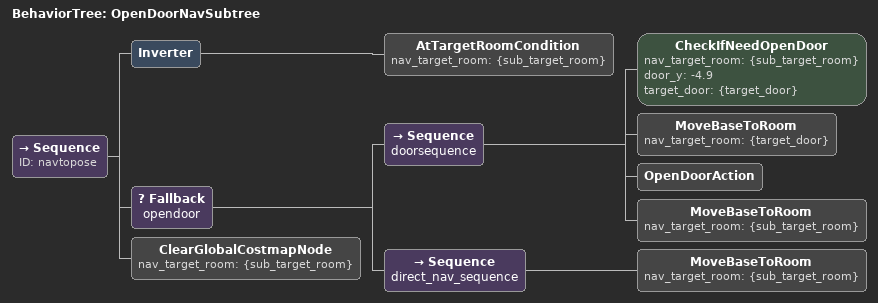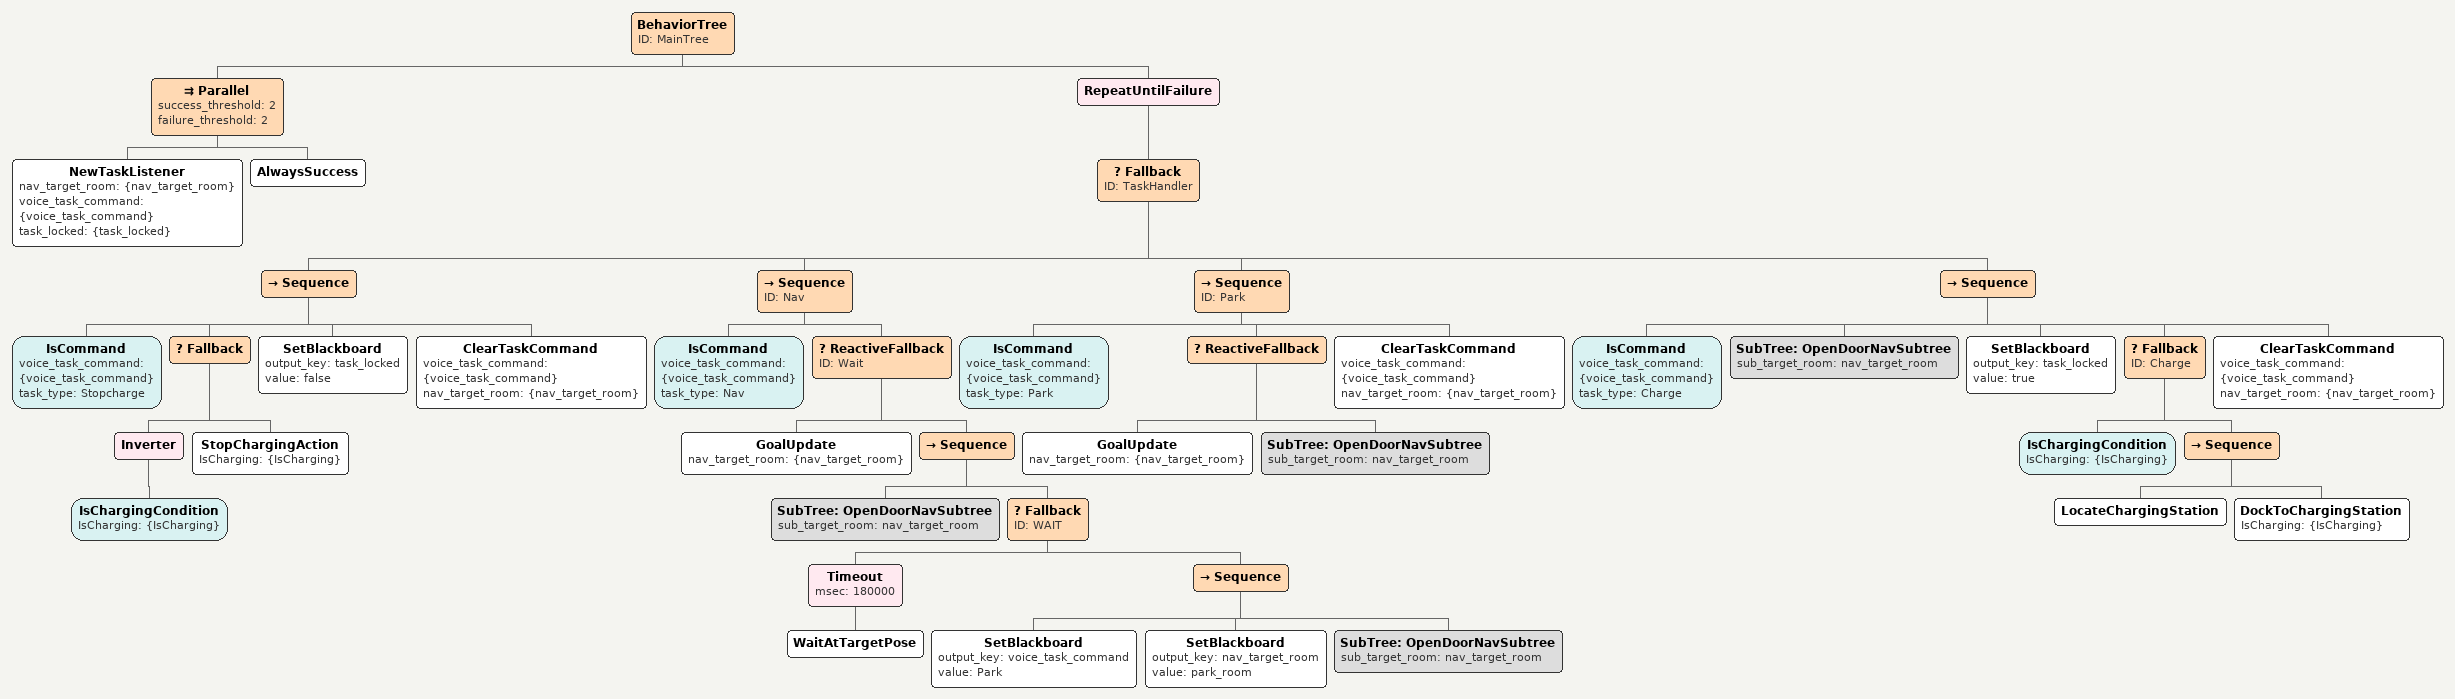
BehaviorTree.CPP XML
<root main_tree_to_execute="MainTree">
    <!--===========================NavSubtree=========================== -->
      <BehaviorTree ID="OpenDoorNavSubtree">
        <Sequence ID="navtopose">
          <Inverter>
            <AtTargetRoomCondition nav_target_room="{sub_target_room}"/>
          </Inverter>
          <Fallback name="opendoor">
            <Sequence name="doorsequence">
              <CheckIfNeedOpenDoor nav_target_room="{sub_target_room}"
                                  door_y="-4.9"
                                  target_door="{target_door}" />
              <MoveBaseToRoom nav_target_room="{target_door}" />
              <OpenDoorAction />
              <MoveBaseToRoom nav_target_room="{sub_target_room}" />
            </Sequence>
            <Sequence name="direct_nav_sequence">
              <MoveBaseToRoom nav_target_room="{sub_target_room}" />
            </Sequence>
          </Fallback>
          <ClearGlobalCostmapNode nav_target_room="{sub_target_room}"/>
        </Sequence>
      </BehaviorTree>

    <!-- ==========================maintree============================== -->
      <BehaviorTree ID="MainTree">
        <Parallel success_threshold="2" failure_threshold="2">
        <!-- ================================tasklistener================================= -->
          <NewTaskListener nav_target_room="{nav_target_room}"
                          voice_task_command="{voice_task_command}"
                          task_locked="{task_locked}"/>
          <AlwaysSuccess/>
        </Parallel>
        <!-- =========================================taskhandler========================= -->
          <RepeatUntilFailure>
          <Fallback ID="TaskHandler">
            <!-- ===============================stop_charge========================== -->
            <Sequence>
              <IsCommand voice_task_command="{voice_task_command}" task_type="Stopcharge"/>
              <Fallback>
                <Inverter>
                  <IsChargingCondition IsCharging="{IsCharging}"/>
                </Inverter>
                <StopChargingAction IsCharging="{IsCharging}"/>
              </Fallback>
              <SetBlackboard output_key="task_locked" value="false"/>
              <ClearTaskCommand voice_task_command="{voice_task_command}" nav_target_room="{nav_target_room}" />
            </Sequence>

            <!-- =================================NAV============================== -->
            <Sequence ID="Nav">
              <IsCommand voice_task_command="{voice_task_command}" task_type="Nav"/>
              <ReactiveFallback ID="Wait">
                <GoalUpdate nav_target_room="{nav_target_room}"/>
                <Sequence>
                  <SubTree ID="OpenDoorNavSubtree" sub_target_room="nav_target_room"/>
                  <Fallback ID="WAIT">
                    <Timeout msec="180000">
                      <WaitAtTargetPose/>
                    </Timeout>
                    <Sequence>
                      <SetBlackboard output_key="voice_task_command" value="Park"/>
                      <SetBlackboard output_key="nav_target_room" value="park_room"/>
                      <SubTree ID="OpenDoorNavSubtree" sub_target_room="nav_target_room"/>
                    </Sequence>
                  </Fallback>
                </Sequence>
              </ReactiveFallback>
            </Sequence>
            <!-- =================================Park============================= -->
            <Sequence ID="Park">
              <IsCommand voice_task_command="{voice_task_command}" task_type="Park"/>
              <ReactiveFallback>
                <GoalUpdate nav_target_room="{nav_target_room}"/>
                <SubTree ID="OpenDoorNavSubtree" sub_target_room="nav_target_room"/>
              </ReactiveFallback>
              <ClearTaskCommand voice_task_command="{voice_task_command}" nav_target_room="{nav_target_room}" />
            </Sequence>
            <!-- =================================Charge============================= -->
            <Sequence>
              <IsCommand voice_task_command="{voice_task_command}" task_type="Charge"/>
              <SubTree ID="OpenDoorNavSubtree" sub_target_room="nav_target_room"/>
              <SetBlackboard output_key="task_locked" value="true"/>
              <Fallback ID="Charge">
                <IsChargingCondition IsCharging="{IsCharging}"/>
                <Sequence>
                  <LocateChargingStation/>
                  <DockToChargingStation IsCharging="{IsCharging}"/>
                </Sequence>
              </Fallback>
              <ClearTaskCommand voice_task_command="{voice_task_command}" nav_target_room="{nav_target_room}" />
            </Sequence>
          </Fallback>
          </RepeatUntilFailure>
      </BehaviorTree>
    </root>
